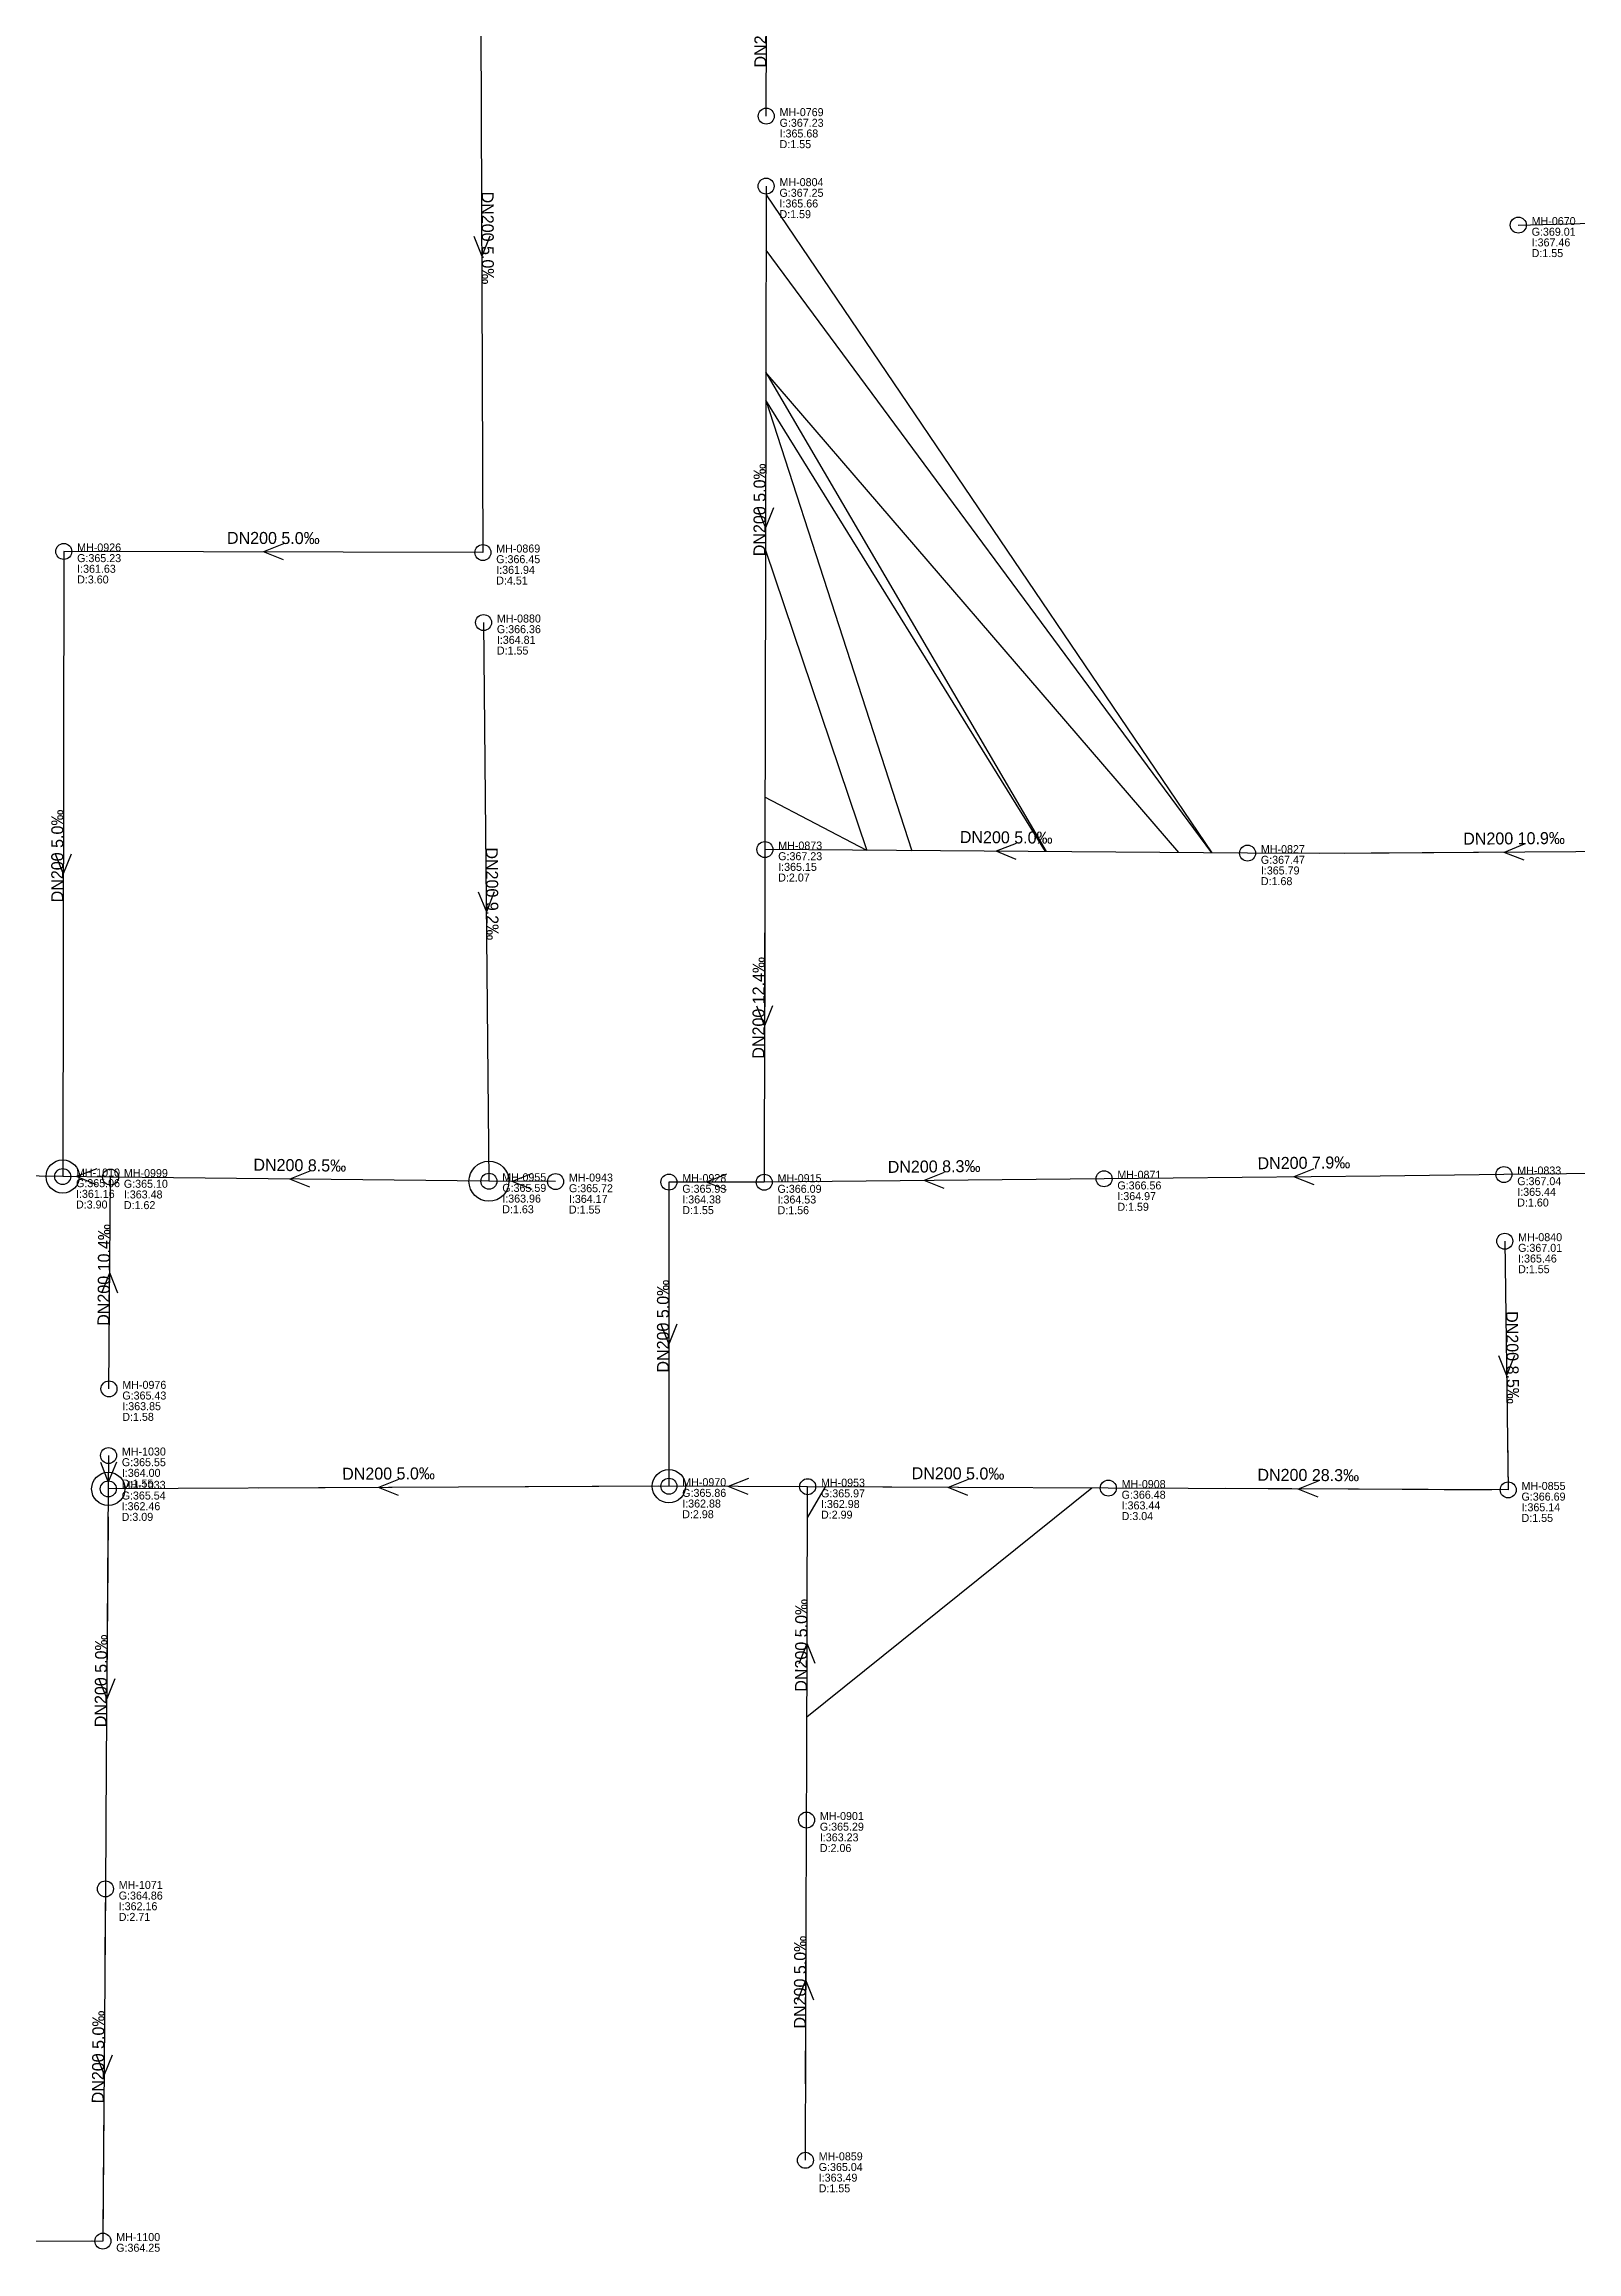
# Model space of a CAD drawing. Header units: metres. Extents: x 449901 to 451990, y 2566737 to 2570846.
# Drawn here: x 451277.5 to 451507.4, y 2568992.7 to 2569323.8 of the extents above; entities that cross this region are included whole.
import ezdxf
from ezdxf.enums import TextEntityAlignment as Align

# ---------------------------------------------------------------- set-up
doc = ezdxf.new("R2010")
doc.units = ezdxf.units.M
for name, color, linetype in [('SEW-DROP', 6, 'Continuous'), ('SEW-LABEL', 2, 'Continuous'), ('SEW-MH', 7, 'Continuous'), ('SEW-MH-LABEL', 8, 'Continuous'), ('SEW-PIPE-DN200', 3, 'Continuous'), ('SEW-RIDER', 8, 'Continuous'), ('SEW-SWEPT-CH', 6, 'Continuous')]:
    doc.layers.add(name, color=color, linetype=linetype)

msp = doc.modelspace()

# ---------------------------------------------------------------- linework, layer by layer
at = {"layer": 'SEW-DROP'}
for centre in [(451280.24, 2569153.96), (451287.09, 2569107.11), (451371.2, 2569107.51)]:
    msp.add_circle(centre, 2.5, dxfattribs=at)
at = {"layer": 'SEW-LABEL'}
for p, q in [((451341.91, 2569295.01), (451343.12, 2569292.02)), ((451344.31, 2569295.02), (451343.12, 2569292.02)), ((451384.5, 2569254.25), (451385.69, 2569251.25)), ((451386.9, 2569254.24), (451385.69, 2569251.25)), ((451313.35, 2569248.83), (451310.35, 2569247.63)), ((451313.35, 2569246.43), (451310.35, 2569247.63)), ((451423.32, 2569203.92), (451420.31, 2569202.74)), ((451499.51, 2569203.79), (451496.52, 2569202.57)), ((451279.13, 2569202.34), (451280.33, 2569199.34)), ((451281.53, 2569202.33), (451280.33, 2569199.34)), ((451423.3, 2569201.52), (451420.31, 2569202.74)), ((451499.53, 2569201.39), (451496.52, 2569202.57)), ((451342.58, 2569196.64), (451343.81, 2569193.65)), ((451344.98, 2569196.66), (451343.81, 2569193.65)), ((451384.35, 2569179.56), (451385.55, 2569176.56)), ((451386.75, 2569179.55), (451385.55, 2569176.56)), ((451285.35, 2569155.1), (451282.33, 2569153.94)), ((451285.32, 2569152.7), (451282.33, 2569153.94)), ((451317.32, 2569154.74), (451314.31, 2569153.58)), ((451317.3, 2569152.34), (451314.31, 2569153.58)), ((451350.7, 2569154.42), (451347.7, 2569153.23)), ((451379.86, 2569154.32), (451376.86, 2569153.12)), ((451412.48, 2569154.58), (451409.5, 2569153.35)), ((451412.51, 2569152.18), (451409.5, 2569153.35)), ((451467.98, 2569155.13), (451464.99, 2569153.9)), ((451468, 2569152.73), (451464.99, 2569153.9)), ((451350.69, 2569152.02), (451347.7, 2569153.23)), ((451379.86, 2569151.92), (451376.86, 2569153.12)), ((451286.1, 2569136.5), (451287.32, 2569139.49)), ((451288.5, 2569136.48), (451287.32, 2569139.49)), ((451370.01, 2569131.81), (451371.21, 2569128.81)), ((451372.41, 2569131.81), (451371.21, 2569128.81)), ((451495.66, 2569127.09), (451496.9, 2569124.1)), ((451498.06, 2569127.12), (451496.9, 2569124.1)), ((451285.91, 2569111.12), (451287.09, 2569108.11)), ((451288.31, 2569111.1), (451287.09, 2569108.11)), ((451330.64, 2569108.52), (451327.64, 2569107.3)), ((451330.65, 2569106.12), (451327.64, 2569107.3)), ((451383.12, 2569108.67), (451380.11, 2569107.48)), ((451383.11, 2569106.27), (451380.11, 2569107.48)), ((451416.08, 2569108.53), (451413.08, 2569107.34)), ((451416.07, 2569106.13), (451413.08, 2569107.34)), ((451468.64, 2569108.28), (451465.63, 2569107.09)), ((451468.63, 2569105.88), (451465.63, 2569107.09)), ((451390.73, 2569080.94), (451391.94, 2569083.94)), ((451393.13, 2569080.94), (451391.94, 2569083.94)), ((451285.68, 2569078.62), (451286.86, 2569075.61)), ((451288.08, 2569078.6), (451286.86, 2569075.61)), ((451390.56, 2569030.42), (451391.77, 2569033.42)), ((451392.96, 2569030.42), (451391.77, 2569033.42)), ((451285.27, 2569022.21), (451286.45, 2569019.2)), ((451287.67, 2569022.19), (451286.45, 2569019.2))]:
    msp.add_line(p, q, dxfattribs=at)
at = {"layer": 'SEW-MH'}
for centre in [(451385.81, 2569313), (451385.79, 2569302.5), (451498.65, 2569296.66), (451280.41, 2569247.71), (451343.29, 2569247.55), (451343.39, 2569237.05), (451385.6, 2569203), (451458.02, 2569202.46), (451280.24, 2569153.96), (451287.42, 2569153.87), (451344.2, 2569153.25), (451354.2, 2569153.2), (451371.21, 2569153.12), (451385.5, 2569153.11), (451436.49, 2569153.62), (451496.49, 2569154.26), (451496.62, 2569144.26), (451287.19, 2569122.11), (451287.12, 2569112.11), (451287.09, 2569107.11), (451371.2, 2569107.51), (451392.02, 2569107.44), (451437.13, 2569107.23), (451497.13, 2569106.95), (451391.85, 2569057.44), (451286.65, 2569047.11), (451391.68, 2569006.4), (451286.27, 2568994.29)]:
    msp.add_circle(centre, 1.2, dxfattribs=at)
at = {"layer": 'SEW-PIPE-DN200'}
for points in [[(451342.95, 2569339.48), (451343.29, 2569247.55)], [(451385.81, 2569313), (451385.87, 2569339.1)], [(451385.79, 2569302.5), (451385.68, 2569244.89), (451385.6, 2569203)], [(451498.65, 2569296.66), (451509.8, 2569296.93), (451537.38, 2569297.61)], [(451280.41, 2569247.71), (451280.24, 2569153.96)], [(451343.29, 2569247.55), (451280.41, 2569247.71), (451280.41, 2569247.71)], [(451343.39, 2569237.05), (451344.2, 2569153.25)], [(451385.6, 2569203), (451385.5, 2569153.11)], [(451458.02, 2569202.46), (451385.6, 2569203), (451385.6, 2569203)], [(451538.02, 2569202.84), (451468.87, 2569202.39), (451458.02, 2569202.46)], [(451280.24, 2569153.96), (451244.84, 2569154.44)], [(451287.42, 2569153.87), (451280.24, 2569153.96)], [(451287.19, 2569122.11), (451287.42, 2569153.87)], [(451344.2, 2569153.25), (451287.42, 2569153.87)], [(451436.49, 2569153.62), (451385.5, 2569153.11)], [(451496.49, 2569154.26), (451477.92, 2569154.03), (451436.49, 2569153.62)], [(451576.48, 2569155.1), (451538.82, 2569154.72), (451496.49, 2569154.26), (451496.49, 2569154.26)], [(451354.2, 2569153.2), (451344.2, 2569153.25)], [(451371.21, 2569153.12), (451371.2, 2569107.51)], [(451385.5, 2569153.11), (451371.21, 2569153.12)], [(451496.62, 2569144.26), (451497.13, 2569106.95), (451497.13, 2569106.95)], [(451287.12, 2569112.11), (451287.09, 2569107.11)], [(451287.09, 2569107.11), (451286.79, 2569065.88), (451286.65, 2569047.11)], [(451371.2, 2569107.51), (451287.09, 2569107.11)], [(451392.02, 2569107.44), (451371.2, 2569107.51)], [(451391.85, 2569057.44), (451391.88, 2569065.51), (451392.02, 2569107.44)], [(451437.13, 2569107.23), (451392.02, 2569107.44)], [(451497.13, 2569106.95), (451437.13, 2569107.23)], [(451391.68, 2569006.4), (451391.85, 2569057.44)], [(451286.65, 2569047.11), (451286.27, 2568994.29), (451286.27, 2568994.29)], [(451286.27, 2568994.29), (451242.65, 2568994.13)]]:
    msp.add_lwpolyline(points, dxfattribs=at)
at = {"layer": 'SEW-RIDER'}
for points in [[(451385.79, 2569301.21), (451452.66, 2569202.5), (451385.78, 2569292.89)], [(451447.69, 2569202.54), (451385.74, 2569274.55), (451427.79, 2569202.69)], [(451427.69, 2569202.69), (451385.73, 2569270.39), (451407.66, 2569202.83)], [(451385.69, 2569247.88), (451400.91, 2569202.88), (451385.61, 2569210.88)], [(451492.66, 2569202.54), (451492.63, 2569202.54), (451472.63, 2569202.41)], [(451385.59, 2569197.89), (451385.58, 2569190.88), (451385.53, 2569167.88)], [(451497.02, 2569114.84), (451497.13, 2569106.95), (451497.13, 2569106.95)], [(451329.66, 2569107.31), (451329.64, 2569107.31), (451309.66, 2569107.22)], [(451369.66, 2569107.5), (451349.66, 2569107.41), (451349.64, 2569107.41)], [(451434.68, 2569107.24), (451434.66, 2569107.24), (451391.9, 2569072.87)], [(451414.66, 2569107.33), (451394.66, 2569107.43), (451392.01, 2569102.89)], [(451474.68, 2569107.05), (451474.66, 2569107.05), (451454.68, 2569107.15)], [(451494.68, 2569106.96), (451487.53, 2569106.99), (451474.89, 2569107.05)], [(451287.05, 2569102.9), (451287, 2569095.86), (451286.84, 2569072.87)], [(451391.85, 2569057.89), (451391.85, 2569057.96), (451391.85, 2569058.02)], [(451286.67, 2569050.05), (451286.67, 2569049.9)], [(451286.64, 2569045.05), (451286.63, 2569044.9), (451286.56, 2569034.87)], [(451391.75, 2569028.02), (451391.75, 2569028.09), (451391.81, 2569044.74)], [(451391.81, 2569044.8), (451391.81, 2569044.87)], [(451391.72, 2569017.89), (451391.75, 2569027.89), (451391.75, 2569027.96)], [(451286.42, 2569014.87), (451286.28, 2568995.87)], [(451391.71, 2569014.74), (451391.71, 2569014.8), (451391.71, 2569014.87)], [(451284.66, 2568994.28), (451284.64, 2568994.28)]]:
    msp.add_lwpolyline(points, dxfattribs=at)
at = {"layer": 'SEW-SWEPT-CH'}
msp.add_circle((451344.2, 2569153.25), 3, dxfattribs=at)

# ---------------------------------------------------------------- texts
at = {"layer": 'SEW-LABEL'}
for s, rotation, p in [('DN200 6.8‰', 89.8876, (451385.84, 2569327.25)), ('DN200 5.0‰', -89.7884, (451343.12, 2569294.72)), ('DN200 5.0‰', 89.8876, (451385.7, 2569253.95)), ('DN200 5.0‰', 359.8554, (451311.85, 2569248.83)), ('DN200 5.0‰', 89.8972, (451280.33, 2569202.04)), ('DN200 9.2‰', -89.4479, (451343.79, 2569196.35)), ('DN200 5.0‰', 359.5796, (451421.81, 2569203.93)), ('DN200 10.9‰', 0.3738, (451498.02, 2569203.78)), ('DN200 12.4‰', 89.8877, (451385.55, 2569179.26)), ('DN200 8.5‰', 359.3721, (451315.81, 2569154.76)), ('DN200 7.9‰', 0.5689, (451466.49, 2569155.12)), ('DN200 8.3‰', 0.5689, (451411, 2569154.57)), ('DN200 10.4‰', 89.5854, (451287.31, 2569139.19)), ('DN200 5.0‰', 89.991, (451371.21, 2569131.51)), ('DN200 8.5‰', -89.2193, (451496.88, 2569126.8)), ('DN200 5.0‰', 0.2733, (451329.14, 2569108.51)), ('DN200 5.0‰', 359.7313, (451414.58, 2569108.53)), ('DN200 28.3‰', 359.7313, (451467.13, 2569108.29)), ('DN200 5.0‰', 89.8054, (451391.94, 2569083.64)), ('DN200 5.0‰', 89.5856, (451286.87, 2569078.31)), ('DN200 5.0‰', 89.8053, (451391.77, 2569033.12)), ('DN200 5.0‰', 89.5853, (451286.46, 2569021.9))]:
    msp.add_text(s, height=1.8, rotation=rotation, dxfattribs=at).set_placement(p, align=Align.CENTER)
at = {"layer": 'SEW-MH-LABEL'}
for s, p in [('G:367.23', (451387.81, 2569311.4)), ('MH-0769', (451387.81, 2569313)), ('D:1.55', (451387.81, 2569308.2)), ('I:365.68', (451387.81, 2569309.8)), ('MH-0804', (451387.79, 2569302.5)), ('G:367.25', (451387.79, 2569300.9)), ('I:365.66', (451387.79, 2569299.3)), ('D:1.59', (451387.79, 2569297.7)), ('G:369.01', (451500.65, 2569295.06)), ('MH-0670', (451500.65, 2569296.66)), ('D:1.55', (451500.65, 2569291.86)), ('I:367.46', (451500.65, 2569293.46)), ('G:365.23', (451282.41, 2569246.11)), ('MH-0926', (451282.41, 2569247.71)), ('G:366.45', (451345.29, 2569245.95)), ('MH-0869', (451345.29, 2569247.55)), ('D:3.60', (451282.41, 2569242.91)), ('I:361.63', (451282.41, 2569244.51)), ('D:4.51', (451345.29, 2569242.75)), ('I:361.94', (451345.29, 2569244.35)), ('G:366.36', (451345.39, 2569235.45)), ('MH-0880', (451345.39, 2569237.05)), ('D:1.55', (451345.39, 2569232.25)), ('I:364.81', (451345.39, 2569233.85)), ('MH-0873', (451387.6, 2569203)), ('MH-0827', (451460.02, 2569202.46)), ('G:367.23', (451387.6, 2569201.4)), ('I:365.15', (451387.6, 2569199.8)), ('G:367.47', (451460.02, 2569200.86)), ('I:365.79', (451460.02, 2569199.26)), ('D:2.07', (451387.6, 2569198.2)), ('D:1.68', (451460.02, 2569197.66)), ('G:365.06', (451282.24, 2569152.36)), ('MH-1010', (451282.24, 2569153.96)), ('G:365.10', (451289.42, 2569152.27)), ('MH-0999', (451289.42, 2569153.87)), ('MH-0955', (451346.2, 2569153.25)), ('MH-0943', (451356.2, 2569153.2)), ('MH-0928', (451373.21, 2569153.12)), ('MH-0915', (451387.5, 2569153.11)), ('MH-0871', (451438.49, 2569153.62)), ('G:367.04', (451498.49, 2569152.66)), ('MH-0833', (451498.49, 2569154.26)), ('D:3.90', (451282.24, 2569149.16)), ('I:361.16', (451282.24, 2569150.76)), ('D:1.62', (451289.42, 2569149.07)), ('I:363.48', (451289.42, 2569150.67)), ('G:365.59', (451346.2, 2569151.65)), ('I:363.96', (451346.2, 2569150.05)), ('G:365.72', (451356.2, 2569151.6)), ('I:364.17', (451356.2, 2569150)), ('G:365.93', (451373.21, 2569151.52)), ('I:364.38', (451373.21, 2569149.92)), ('G:366.09', (451387.5, 2569151.51)), ('I:364.53', (451387.5, 2569149.91)), ('G:366.56', (451438.49, 2569152.02)), ('D:1.59', (451438.49, 2569148.82)), ('I:364.97', (451438.49, 2569150.42)), ('D:1.60', (451498.49, 2569149.46)), ('I:365.44', (451498.49, 2569151.06)), ('D:1.63', (451346.2, 2569148.45)), ('D:1.55', (451356.2, 2569148.4)), ('D:1.55', (451373.21, 2569148.32)), ('D:1.56', (451387.5, 2569148.31)), ('G:367.01', (451498.62, 2569142.66)), ('MH-0840', (451498.62, 2569144.26)), ('D:1.55', (451498.62, 2569139.46)), ('I:365.46', (451498.62, 2569141.06)), ('G:365.43', (451289.19, 2569120.51)), ('MH-0976', (451289.19, 2569122.11)), ('D:1.58', (451289.19, 2569117.31)), ('I:363.85', (451289.19, 2569118.91)), ('G:365.55', (451289.12, 2569110.51)), ('MH-1030', (451289.12, 2569112.11)), ('MH-1033', (451289.09, 2569107.11)), ('D:1.55', (451289.12, 2569107.31)), ('I:364.00', (451289.12, 2569108.91)), ('G:365.86', (451373.2, 2569105.91)), ('MH-0970', (451373.2, 2569107.51)), ('G:365.97', (451394.02, 2569105.84)), ('MH-0953', (451394.02, 2569107.44)), ('MH-0908', (451439.13, 2569107.23)), ('MH-0855', (451499.13, 2569106.95)), ('G:365.54', (451289.09, 2569105.51)), ('I:362.46', (451289.09, 2569103.91)), ('D:2.98', (451373.2, 2569102.71)), ('I:362.88', (451373.2, 2569104.31)), ('D:2.99', (451394.02, 2569102.64)), ('I:362.98', (451394.02, 2569104.24)), ('G:366.48', (451439.13, 2569105.63)), ('D:3.04', (451439.13, 2569102.43)), ('I:363.44', (451439.13, 2569104.03)), ('G:366.69', (451499.13, 2569105.35)), ('I:365.14', (451499.13, 2569103.75)), ('D:3.09', (451289.09, 2569102.31)), ('D:1.55', (451499.13, 2569102.15)), ('MH-0901', (451393.85, 2569057.44)), ('G:365.29', (451393.85, 2569055.84)), ('I:363.23', (451393.85, 2569054.24)), ('D:2.06', (451393.85, 2569052.64)), ('MH-1071', (451288.65, 2569047.11)), ('G:364.86', (451288.65, 2569045.51)), ('I:362.16', (451288.65, 2569043.91)), ('D:2.71', (451288.65, 2569042.31)), ('MH-0859', (451393.68, 2569006.4)), ('G:365.04', (451393.68, 2569004.8)), ('I:363.49', (451393.68, 2569003.2)), ('D:1.55', (451393.68, 2569001.6)), ('MH-1100', (451288.27, 2568994.29)), ('G:364.25', (451288.27, 2568992.69))]:
    msp.add_text(s, height=1.2, dxfattribs=at).set_placement(p)

doc.saveas('drawing.dxf')
